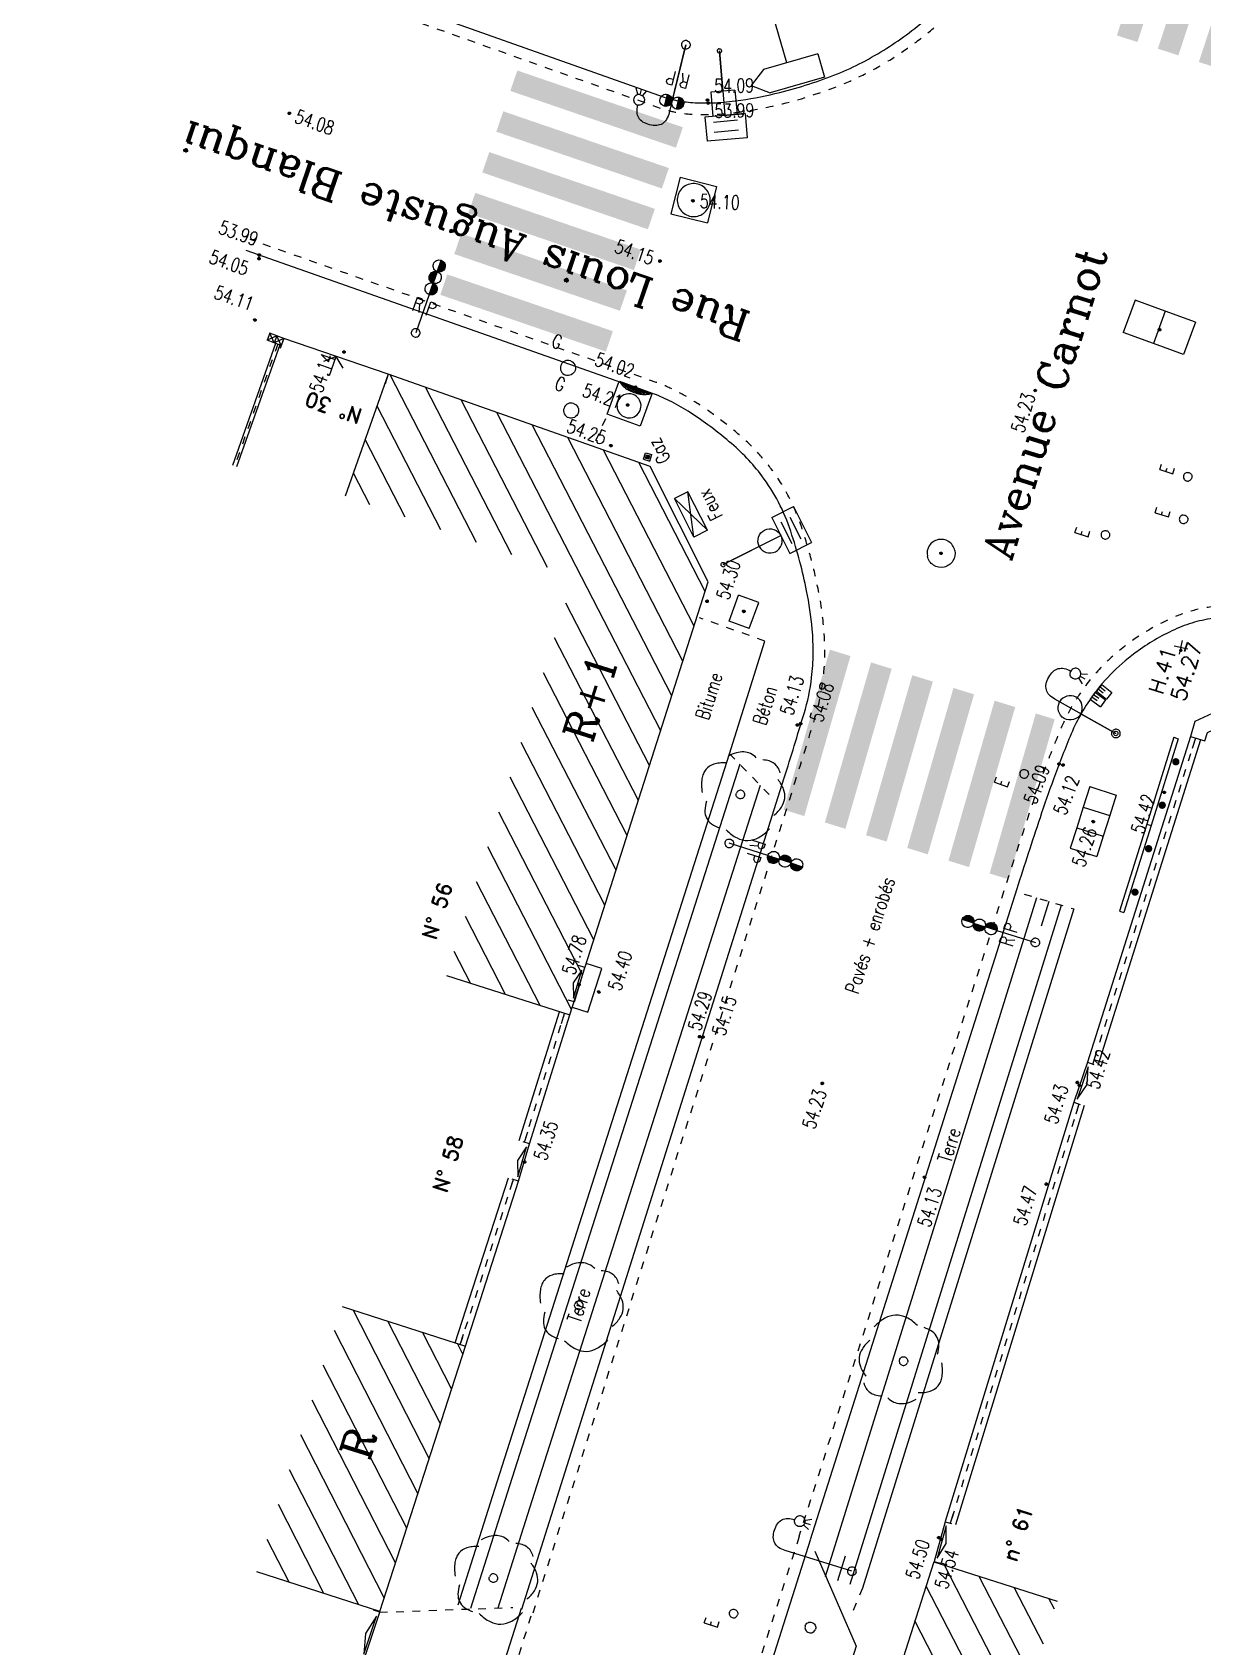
# Model space of a CAD drawing. Extents: x 661843 to 662062, y 6866352 to 6866909.
# Drawn here: x 661964.8 to 661991.96, y 6866744.21 to 6866781.65 of the extents above; entities that cross this region are included whole.
import ezdxf
from ezdxf.enums import TextEntityAlignment as Align

# ---------------------------------------------------------------- set-up
doc = ezdxf.new("R2010")
doc.units = 0
for name, pattern in [('CONTINU', [0]), ('JSI_TCO', [1, 0.5, 0.5]), ('JSI_TCO2', [1, 0.5, 0.5]), ('JSI_TIC', [0.2, 0.08, 0.01, -0.1, 0.01])]:
    doc.linetypes.add(name, pattern=pattern)
doc.layers.get('0').update_dxf_attribs({"linetype": 'CONTINUOUS'})
for name, color, linetype in [('ALTI', 140, 'CONTINUOUS'), ('BATI', 6, 'CONTINUOUS'), ('BORDURE', 7, 'CONTINU'), ('GENIE_CIVIL', 7, 'CONTINUOUS'), ('GEO_ALTI-PIC', 7, 'CONTINUOUS'), ('GEO_ALTICOT', 7, 'CONTINUOUS'), ('HACHURE', 7, 'CONTINUOUS'), ('LIMITE', 7, 'CONTINUOUS'), ('MARQUAGE', 7, 'CONTINUOUS'), ('MOB', 6, 'CONTINUOUS'), ('NUMEROS', 1, 'CONTINUOUS'), ('OBJASS', 22, 'CONTINUOUS'), ('OBJDIVERS', 104, 'CONTINUOUS'), ('OBJEAU', 4, 'CONTINUOUS'), ('OBJEP', 220, 'CONTINUOUS'), ('OBJGAZ', 30, 'CONTINUOUS'), ('OBJSLT', 200, 'CONTINUOUS'), ('OBJTELECOM', 3, 'CONTINUOUS'), ('POINTS-POLYGO', 7, 'CONTINUOUS'), ('POLYGO', 240, 'CONTINUOUS'), ('SIGNAL', 6, 'CONTINUOUS'), ('TEXTE', 7, 'CONTINUOUS'), ('VEGETATION', 3, 'CONTINUOUS'), ('VOIRIE', 7, 'CONTINUOUS'), ('Z', 4, 'CONTINUOUS')]:
    doc.layers.add(name, color=color, linetype=linetype)
doc.styles.add('36-2', font='romans.shx', dxfattribs={"height": 0.36})
doc.styles.add('5-2', font='romand.shx', dxfattribs={"height": 0.35})
doc.styles.add('7-2', font='romanc.shx', dxfattribs={"height": 0.7})
doc.styles.add('ROMANS', font='romans.shx', dxfattribs={"width": 0.95, "oblique": 13.5, "height": 5})
doc.styles.get("Standard").update_dxf_attribs({"font": 'romans.shx'})
doc.linetypes.add('JSI_HAIED', pattern='A,0.48,0.06,-0.1,[138,jsi_form.shx,S=0.05,R=0,X=-0.1,Y=0],0.06', length=0.7)
doc.linetypes.add('JSI_HAIEG', pattern='A,0.48,0.06,-0.1,[137,jsi_form.shx,S=0.05,R=0,X=-0.1,Y=0],0.06', length=0.7)
doc.linetypes.add('JSI_MUD', pattern='A,0.0001,[130,jsi_form.shx,S=0.5,R=0,X=0.875,Y=0],-0.75', length=0.7501)
doc.linetypes.add('JSI_MUG', pattern='A,0.0001,[130,jsi_form.shx,S=0.5,R=0,X=-0.125,Y=0],-0.75', length=0.7501)

# ---------------------------------------------------------------- blocks, each defined once
blk = doc.blocks.new('PTTOPO')
at = {"color": 0, "const_width": 0.04}
blk.add_lwpolyline([(0, 0.02, 1), (0, -0.02, 1)], format="xyb", close=True, dxfattribs=at)
at = {"color": 0}
blk.add_point((0, 0), dxfattribs=at)
at = {"layer": 'GEO_ALTICOT', "style": 'ROMANS', "oblique": 13.5, "width": 0.95}
blk.add_attdef('ALT', text='', height=0.28, dxfattribs=at).set_placement((0.1, -0.1), align=Align.TOP_LEFT)
blk = doc.blocks.new('$B_200')
at = {"color": 0, "linetype": 'BYBLOCK', "flags": 128}
for points in [[(0, -0.5, -0.414214), (-0.5, 0, -0.414214), (0, 0.5)], [(0, -0.5, 0.414214), (0.5, 0, 0.414214), (0, 0.5)]]:
    blk.add_lwpolyline(points, format="xyb", dxfattribs=at)
blk = doc.blocks.new('$B_220')
at = {"color": 0, "linetype": 'BYBLOCK', "flags": 128}
for points in [[(0.297, 0.272, 0.039633), (0.273, 0.344, 0.053426), (0.241, 0.401, 0.147584), (0.154, 0.47, 0.071882), (0.099, 0.483, 0.058066), (0.036, 0.48, 0.043501), (-0.035, 0.463, 0.032041), (-0.113, 0.431)], [(-0.195, 0.351, 0.077685), (-0.303, 0.336, 0.115926), (-0.379, 0.292, 0.119307), (-0.426, 0.217, 0.082378), (-0.441, 0.113)], [(0.461, -0.046, 0.087593), (0.487, 0.033, 0.096392), (0.482, 0.113, 0.080457), (0.446, 0.192, 0.056881), (0.379, 0.272)], [(-0.441, 0.033, 0.03619), (-0.474, -0.044, 0.046233), (-0.492, -0.116, 0.121403), (-0.482, -0.245, 0.119181), (-0.41, -0.354, 0.044648), (-0.351, -0.401, 0.034835), (-0.277, -0.443)], [(0.379, -0.364, 0.076898), (0.431, -0.319, 0.090424), (0.461, -0.265, 0.083207), (0.472, -0.2, 0.062964), (0.461, -0.126)], [(-0.113, -0.443, 0.078382), (0.005, -0.498, 0.113914), (0.113, -0.503, 0.115194), (0.21, -0.458, 0.080222), (0.297, -0.364)]]:
    blk.add_lwpolyline(points, format="xyb", dxfattribs=at)
blk = doc.blocks.new('$B_100')
at = {"color": 0, "linetype": 'BYBLOCK', "flags": 128}
for points in [[(0, 0.625, -0.4142136), (-0.1875, 0.8125, -0.4142136), (0, 1)], [(0, 0.625, 0.4142136), (0.1875, 0.8125, 0.4142136), (0, 1)]]:
    blk.add_lwpolyline(points, format="xyb", dxfattribs=at)
blk.add_lwpolyline([(0, 0.625), (0, 0)], dxfattribs=at)
blk = doc.blocks.new('$B_105')
at = {"color": 0, "linetype": 'BYBLOCK', "flags": 128}
for points in [[(-0.1875, 0.625), (-0.1875, 1)], [(-0.1875, 1), (0.1875, 1)], [(0.1875, 0.625), (0.1875, 1)], [(-0.1875, 0.625), (0.1875, 0.625)], [(0, 0.625), (0, 0)]]:
    blk.add_lwpolyline(points, dxfattribs=at)
blk = doc.blocks.new('$B_107')
at = {"color": 0, "linetype": 'BYBLOCK', "flags": 128}
for points in [[(-0.5, 0.625), (-0.5, 1)], [(-0.5, 1), (0.375, 1)], [(0.375, 0.625), (0.625, 0.8125), (0.375, 1)], [(-0.5, 0.625), (0.375, 0.625)], [(0, 0.625), (0, 0)]]:
    blk.add_lwpolyline(points, dxfattribs=at)
blk = doc.blocks.new('$Y_001')
at = {"color": 0, "linetype": 'BYBLOCK', "flags": 128}
for points in [[(-0.5, 0), (0.5, 0)], [(0, -0.5), (0, 0.5)]]:
    blk.add_lwpolyline(points, dxfattribs=at)
blk = doc.blocks.new('TCPOINT')
at = {"color": 0}
blk.add_point((0, 0), dxfattribs=at)
at = {"layer": 'NUMEROS', "style": '36-2'}
blk.add_attdef('MAT', (0.1, 0.1), '', height=0.36, dxfattribs=at)
at = {"layer": 'Z', "style": 'ROMANS'}
blk.add_attdef('ALT', text='', height=0.36, dxfattribs=at).set_placement((0.1, -0.1), align=Align.TOP_LEFT)
blk = doc.blocks.new('$B_001')
at = {"color": 0, "linetype": 'BYBLOCK', "flags": 128}
for points in [[(0, 0), (0, 1)], [(0, 1), (1, 1)], [(1, 0), (1, 1)], [(0, 0), (1, 0)]]:
    blk.add_lwpolyline(points, dxfattribs=at)
blk = doc.blocks.new('$B_123')
at = {"linetype": 'CONTINUOUS'}
for points in [[(0, 0.812, -0.414214), (-0.094, 0.906, -0.414214), (0, 1)], [(0, 1), (0, 1.188, -0.414214), (0.094, 1.094, -0.414214)], [(0, 0.625), (0, 0.812, -0.414214), (0.094, 0.719, -0.414214)]]:
    blk.add_hatch(color=0, dxfattribs=at).paths.add_polyline_path(points)
at = {"color": 0, "linetype": 'BYBLOCK', "flags": 128}
for points in [[(0, 1, -0.414214), (-0.094, 1.094, -0.414214), (0, 1.188)], [(0, 1, -0.414214), (0.094, 0.906, -0.414214), (0, 0.812)], [(0, 0.625, -0.414214), (-0.094, 0.719, -0.414214), (0, 0.812)]]:
    blk.add_lwpolyline(points, format="xyb", dxfattribs=at)
for points in [[(0, 0.812, -0.414214), (-0.094, 0.906, -0.414214), (0, 1)], [(0, 1), (0, 1.188, -0.414214), (0.094, 1.094, -0.414214)], [(0, 0.625), (0, 0.812, -0.414214), (0.094, 0.719, -0.414214)]]:
    blk.add_lwpolyline(points, format="xyb", close=True, dxfattribs=at)
for points in [[(-0.156, 0.312), (-0.156, 0.531), (-0.094, 0.531), (-0.062, 0.5), (-0.062, 0.469), (-0.094, 0.438), (-0.156, 0.438)], [(0, 0.625), (0, 0)], [(0.062, 0.312), (0.062, 0.531), (0.125, 0.531), (0.156, 0.5), (0.156, 0.469), (0.125, 0.438), (0.062, 0.438)], [(-0.094, 0.438), (-0.062, 0.312)]]:
    blk.add_lwpolyline(points, dxfattribs=at)
blk = doc.blocks.new('$B_030')
at = {"color": 0, "linetype": 'BYBLOCK', "flags": 128}
for points in [[(0, 0), (0, 1)], [(0, 1), (1, 1)], [(0, 1), (1, 0)], [(0, 0), (1, 1)], [(1, 0), (1, 1)], [(0, 0), (1, 0)]]:
    blk.add_lwpolyline(points, dxfattribs=at)
blk = doc.blocks.new('$B_124')
at = {"linetype": 'CONTINUOUS'}
for points in [[(-0.094, 0.812, -0.414214), (-0.187, 0.906, -0.414214), (-0.094, 1)], [(0.094, 0.812, -0.414214), (0, 0.906, -0.414214), (0.094, 1)]]:
    blk.add_hatch(color=0, dxfattribs=at).paths.add_polyline_path(points)
at = {"color": 0, "linetype": 'BYBLOCK', "flags": 128}
for points in [[(-0.094, 0.812, -0.414214), (-0.187, 0.906, -0.414214), (-0.094, 1)], [(0.094, 0.812, -0.414214), (0, 0.906, -0.414214), (0.094, 1)]]:
    blk.add_lwpolyline(points, format="xyb", close=True, dxfattribs=at)
for points in [[(-0.094, 1, -0.414214), (0, 0.906, -0.414214), (-0.094, 0.812)], [(0.094, 1, -0.414214), (0.188, 0.906, -0.414214), (0.094, 0.812)]]:
    blk.add_lwpolyline(points, format="xyb", dxfattribs=at)
for points in [[(0, 0.938), (0, 0)], [(-0.156, 0.438), (-0.156, 0.656), (-0.094, 0.656), (-0.062, 0.625), (-0.062, 0.594), (-0.094, 0.562), (-0.156, 0.562)], [(-0.094, 0.562), (-0.062, 0.438)], [(0.062, 0.438), (0.062, 0.656), (0.125, 0.656), (0.156, 0.625), (0.156, 0.594), (0.125, 0.562), (0.062, 0.562)]]:
    blk.add_lwpolyline(points, dxfattribs=at)
blk = doc.blocks.new('$B_035')
at = {"color": 0, "linetype": 'BYBLOCK', "flags": 128}
for points in [[(0, 0), (0, 1), (1, 1)], [(0, 0), (1, 0), (1, 1)], [(0.25, 0.25), (0.25, 0.75), (0.75, 0.75)], [(0.25, 0.25), (0.75, 0.75)], [(0.25, 0.25), (0.75, 0.25), (0.75, 0.75)], [(0.75, 0.25), (0.25, 0.75)]]:
    blk.add_lwpolyline(points, dxfattribs=at)
blk = doc.blocks.new('$B_130')
at = {"color": 0, "linetype": 'BYBLOCK', "flags": 128}
for points in [[(0, 0), (0, 0.812, -0.08), (0.012, 0.895, -0.117647), (0.047, 0.953, -0.117647), (0.105, 0.988, -0.08), (0.188, 1, -0.08), (0.27, 0.988, -0.117647), (0.328, 0.953, -0.117647), (0.363, 0.895, -0.08), (0.375, 0.812)], [(0.375, 0.688, -0.414214), (0.312, 0.75, -0.414214), (0.375, 0.812)], [(0.375, 0.688, 0.414214), (0.438, 0.75, 0.414214), (0.375, 0.812)]]:
    blk.add_lwpolyline(points, format="xyb", dxfattribs=at)
for points in [[(0.344, 0.688), (0.312, 0.625)], [(0.375, 0.688), (0.375, 0.625)], [(0.406, 0.688), (0.438, 0.625)]]:
    blk.add_lwpolyline(points, dxfattribs=at)
blk = doc.blocks.new('$B_021')
at = {"color": 0, "linetype": 'BYBLOCK', "flags": 128}
for points in [[(0, 0), (0, 1)], [(0, 1), (1, 1)], [(0, 0), (1, 0)], [(0.34, 0), (0.34, 0.5)], [(0.66, 0), (0.66, 0.5)], [(1, 0), (1, 1)]]:
    blk.add_lwpolyline(points, dxfattribs=at)
blk = doc.blocks.new('$B_024')
at = {"color": 0, "linetype": 'BYBLOCK', "flags": 128}
for points in [[(-0.5, -0.5), (-0.5, 0.5), (0.5, 0.5), (0.5, -0.469)], [(-0.406, -0.438), (0.406, -0.438)], [(-0.312, -0.406), (0.312, -0.406)], [(-0.219, -0.375), (0.219, -0.375)], [(-0.438, -0.469), (0.438, -0.469)]]:
    blk.add_lwpolyline(points, dxfattribs=at)
for points in [[(0, -0.281, -0.668179), (-0.243, 0.306, -0.668179), (0.344, 0.062)], [(0, -0.281, 0.414214), (0.344, 0.062)]]:
    blk.add_lwpolyline(points, format="xyb", dxfattribs=at)
blk.add_lwpolyline([(-0.5, -0.5, -0.128795), (-0.178, -0.358, -0.08099), (0.178, -0.358, -0.128795), (0.5, -0.5)], format="xyb", close=True, dxfattribs=at)
blk = doc.blocks.new('$B_020')
at = {"color": 0, "linetype": 'BYBLOCK', "flags": 128}
for points in [[(0, 0), (0, 1)], [(0, 1), (1, 1)], [(1, 0), (1, 1)], [(0, 0), (1, 0)]]:
    blk.add_lwpolyline(points, dxfattribs=at)
for points in [[(0.5, 0.0625, -0.4142136), (0.0625, 0.5, -0.4142136), (0.5, 0.9375)], [(0.5, 0.0625, 0.4142136), (0.9375, 0.5, 0.4142136), (0.5, 0.9375)]]:
    blk.add_lwpolyline(points, format="xyb", dxfattribs=at)
blk = doc.blocks.new('$B_115')
at = {"color": 0, "linetype": 'BYBLOCK', "flags": 128}
for points in [[(-0.312, 1), (-0.312, 1.375), (0.312, 1.375)], [(-0.312, 1), (0.312, 1), (0.312, 1.375)], [(-0.188, 1.25), (0.188, 1.25)], [(0.031, 1), (-0.281, 1)], [(-0.188, 1.094), (0.188, 1.094)], [(0, 0), (0, 1)]]:
    blk.add_lwpolyline(points, dxfattribs=at)
blk = doc.blocks.new('$B_027')
at = {"color": 0, "linetype": 'BYBLOCK', "flags": 128}
for points in [[(-0.5, -0.5), (0.5, -0.5), (0.5, -0.188)], [(-0.5, -0.5), (-0.5, -0.188)]]:
    blk.add_lwpolyline(points, dxfattribs=at)
blk.add_lwpolyline([(-0.406, -0.406), (0.406, -0.406), (0, -0.188)], close=True, dxfattribs=at)
blk = doc.blocks.new('$B_028')
at = {"color": 0, "linetype": 'BYBLOCK', "flags": 128}
for points in [[(0, 0.5), (0, -0.5), (0.094, -0.062)], [(-0.5, -0.5), (-0.5, 0)], [(0.5, 0), (0.5, -0.5)], [(-0.094, -0.062), (0, -0.5)], [(-0.5, -0.5), (0.5, -0.5)]]:
    blk.add_lwpolyline(points, dxfattribs=at)
blk = doc.blocks.new('$B_210')
at = {"linetype": 'CONTINUOUS'}
blk.add_hatch(color=0, dxfattribs=at).paths.add_polyline_path([(0, -0.5, -1), (0, 0.5, -1)])
at = {"color": 0, "linetype": 'BYBLOCK', "flags": 128}
blk.add_lwpolyline([(0, -0.5, -1), (0, 0.5, -1)], format="xyb", close=True, dxfattribs=at)
blk = doc.blocks.new('H221')
at = {"linetype": 'CONTINUOUS'}
for points in [[(0, 1), (-0.05, 1)], [(-0.05, 0), (-0.05, 1)], [(0, 0), (0, 1)], [(0, 0), (-0.05, 0)]]:
    blk.add_lwpolyline(points, dxfattribs=at)
at = {"const_width": 0.04}
for points in [[(-0.12, 0.75, 1), (-0.08, 0.75, 1)], [(-0.12, 0.25, 1), (-0.08, 0.25, 1)]]:
    blk.add_lwpolyline(points, format="xyb", close=True, dxfattribs=at)

msp = doc.modelspace()

# ---------------------------------------------------------------- hatches: boundary and pattern name
at = {"layer": 'HACHURE', "linetype": 'CONTINUOUS', "ltscale": 2}
h = msp.add_hatch(dxfattribs=at)
h.set_pattern_fill('_USER', color=256, scale=0.6, angle=117.2537, style=0, pattern_type=0)
h.set_pattern_definition([(117.2537, (661958.265, 6866695.073), (-0.5333924, -0.274759), [])])
h.paths.add_polyline_path([(661977.273, 6866758.861), (661974.415, 6866759.776), (661977.256, 6866768.652), (661977.004, 6866769.151), (661972.064, 6866770.894), (661973.062, 6866773.723), (661979.139, 6866771.579), (661980.487, 6866768.907)])
h = msp.add_hatch(dxfattribs=at)
h.set_pattern_fill('_USER', color=256, scale=0.6, angle=117.1169, style=0, pattern_type=0)
h.set_pattern_definition([(117.1169, (661958.265, 6866695.073), (-0.534047, -0.2734845), [])])
h.paths.add_polyline_path([(661972.865, 6866745.026), (661970.01, 6866745.947), (661971.996, 6866752.102), (661974.852, 6866751.181)])
h = msp.add_hatch(dxfattribs=at)
h.set_pattern_fill('_USER', color=256, scale=0.6, angle=117.2702, style=0, pattern_type=0)
h.set_pattern_definition([(117.2702, (661958.265, 6866695.073), (-0.533313, -0.274913), [])])
h.paths.add_polyline_path([(661985.719, 6866746.177), (661988.577, 6866745.264), (661985.961, 6866737.082), (661983.103, 6866737.996)])
at = {"layer": 'MARQUAGE', "linetype": 'CONTINUOUS', "ltscale": 2}
for points in [[(661991.205, 6866785.37), (661991.681, 6866785.216), (661990.441, 6866781.425), (661989.965, 6866781.579)], [(661992.157, 6866785.062), (661992.632, 6866784.907), (661991.392, 6866781.116), (661990.916, 6866781.271)], [(661993.108, 6866784.753), (661993.583, 6866784.599), (661992.343, 6866780.808), (661991.867, 6866780.962)], [(661975.893, 6866780.292), (661976.056, 6866780.765), (661979.897, 6866779.448), (661979.735, 6866778.975)], [(661975.568, 6866779.346), (661975.731, 6866779.819), (661979.572, 6866778.502), (661979.41, 6866778.029)], [(661975.243, 6866778.4), (661975.406, 6866778.873), (661979.247, 6866777.556), (661979.085, 6866777.083)], [(661974.919, 6866777.455), (661975.081, 6866777.927), (661978.923, 6866776.61), (661978.76, 6866776.138)], [(661974.594, 6866776.509), (661974.756, 6866776.982), (661978.598, 6866775.665), (661978.435, 6866775.192)], [(661974.269, 6866775.563), (661974.431, 6866776.036), (661978.273, 6866774.719), (661978.11, 6866774.246)], [(661983.307, 6866767.333), (661983.784, 6866767.185), (661982.713, 6866763.474), (661982.235, 6866763.622)], [(661984.262, 6866767.037), (661984.74, 6866766.889), (661983.668, 6866763.178), (661983.19, 6866763.326)], [(661985.218, 6866766.741), (661985.695, 6866766.593), (661984.623, 6866762.883), (661984.146, 6866763.03)], [(661986.173, 6866766.445), (661986.651, 6866766.297), (661985.579, 6866762.587), (661985.101, 6866762.735)], [(661987.128, 6866766.15), (661987.606, 6866766.002), (661986.534, 6866762.291), (661986.057, 6866762.439)], [(661988.084, 6866765.854), (661988.522, 6866765.718), (661987.45, 6866762.007), (661987.012, 6866762.143)]]:
    msp.add_hatch(color=256, dxfattribs=at).paths.add_polyline_path(points)

# ---------------------------------------------------------------- linework, layer by layer
at = {"layer": 'BATI', "linetype": 'JSI_TCO2', "ltscale": 2, "elevation": 57.333, "flags": 128}
for points in [[(661973.062, 6866773.723), (661972.064, 6866770.894)], [(661977.273, 6866758.861), (661980.487, 6866768.907), (661979.139, 6866771.579), (661973.062, 6866773.723)], [(661974.415, 6866759.776), (661977.273, 6866758.861)], [(661971.996, 6866752.102), (661974.852, 6866751.181)], [(661972.865, 6866745.026), (661974.852, 6866751.181)], [(661985.719, 6866746.177), (661983.103, 6866737.996)], [(661985.719, 6866746.177), (661988.577, 6866745.264)], [(661972.865, 6866745.026), (661970.01, 6866745.947)]]:
    msp.add_lwpolyline(points, dxfattribs=at)
at = {"layer": 'BATI', "elevation": 57.333, "flags": 128}
msp.add_lwpolyline([(661977.33, 6866759.042), (661977.692, 6866758.926), (661978.014, 6866759.937), (661977.654, 6866760.053)], dxfattribs=at)
at = {"layer": 'BORDURE', "linetype": 'JSI_TCO', "ltscale": 2, "elevation": 57.333, "flags": 128}
for points in [[(661972.128, 6866782.752), (661979.459, 6866780.149, 0.042442), (661979.817, 6866780.057, 0.032996), (661980.233, 6866780.015, 0.025573), (661980.709, 6866780.022, 0.020019), (661981.243, 6866780.079, 0.024759), (661982.143, 6866780.255, 0.035188), (661983.484, 6866780.69, 0.023857), (661984.058, 6866780.954, 0.022206), (661984.625, 6866781.281, 0.019046), (661985.145, 6866781.642, 0.017464), (661985.659, 6866782.056, 0.017251), (661986.541, 6866782.874, 0.022905), (661987.632, 6866784.063, 0.019367), (661988.173, 6866784.759, 0.021447), (661988.63, 6866785.461, 0.026933), (661989.049, 6866786.263, 0.01122), (661989.481, 6866787.266, 0.008268), (661989.642, 6866787.686, 0.011215), (661989.766, 6866788.052), (661995.958, 6866807.887)], [(661976.162, 6866745.078), (661982.248, 6866764.36, 0.002192), (661982.709, 6866765.852, 0.044747), (661982.884, 6866766.691, 0.026503), (661982.919, 6866767.24, 0.024806), (661982.897, 6866767.809, 0.026885), (661982.767, 6866768.701, 0.016378), (661982.61, 6866769.374, 0.014423), (661982.399, 6866770.078, 0.040006), (661982.115, 6866770.752, 0.040975), (661981.731, 6866771.363, 0.029785), (661981.38, 6866771.777, 0.028348), (661980.973, 6866772.157, 0.014958), (661980.479, 6866772.546, 0.018813), (661980.016, 6866772.862, 0.024062), (661979.585, 6866773.106, 0.03118), (661979.185, 6866773.278), (661969.766, 6866776.589)], [(662005.492, 6866763.895), (661998.522, 6866766.4), (661996.15, 6866767.24), (661994.915, 6866767.676, 0.017014), (661994.575, 6866767.782, 0.013205), (661994.184, 6866767.879, 0.010493), (661993.74, 6866767.967, 0.00851), (661993.243, 6866768.047, 0.028645), (661992.767, 6866768.088, 0.031737), (661992.312, 6866768.072, 0.039138), (661991.821, 6866767.984, 0.040654), (661991.359, 6866767.822, 0.050807), (661990.46, 6866767.309, 0.0385), (661989.879, 6866766.821, 0.042754), (661989.403, 6866766.267, 0.030037), (661989.117, 6866765.815, 0.028512), (661988.879, 6866765.32, 0.010075), (661988.493, 6866764.326, 0.007508), (661988.182, 6866763.434, 0.003223), (661987.642, 6866761.783), (661982.846, 6866746.686)]]:
    msp.add_lwpolyline(points, format="xyb", dxfattribs=at)
for points in [[(661980.98, 6866764.921), (661981.797, 6866767.533)], [(661974.682, 6866745.184), (661975.534, 6866747.863), (661980.98, 6866764.921)], [(661988.968, 6866761.32), (661984.062, 6866745.568)], [(661982.848, 6866746.682), (661970.438, 6866707.605)], [(661982.959, 6866746.426), (661983.916, 6866744.223), (661979.664, 6866730.774), (661977.612, 6866729.47)], [(661964.804, 6866709.341), (661972.256, 6866732.847), (661976.153, 6866745.103)]]:
    msp.add_lwpolyline(points, dxfattribs=at)
at = {"layer": 'GENIE_CIVIL', "elevation": 57.333, "flags": 128}
msp.add_lwpolyline([(661992.318, 6866765.53), (661992.173, 6866765.849), (661991.773, 6866765.667), (661991.669, 6866765.32), (661992.004, 6866765.219), (661992.063, 6866765.415)], close=True, dxfattribs=at)
at = {"layer": 'LIMITE', "linetype": 'JSI_MUG', "ltscale": 0.25}
for p, q in [((661991.788, 6866765.282, 111.741), (661991.713, 6866765.044, 111.742)), ((661989.085, 6866756.8, 111.772), (661989.012, 6866756.561, 111.774)), ((661976.221, 6866755.91, 111.674), (661976.296, 6866756.149, 111.679)), ((661974.733, 6866751.22, 111.749), (661974.809, 6866751.458, 111.745))]:
    msp.add_line(p, q, dxfattribs=at)
at = {"layer": 'LIMITE', "linetype": 'JSI_MUD', "ltscale": 0.25}
for p, q in [((661977.079, 6866758.66, 111.742), (661977.153, 6866758.898, 111.748)), ((661989.478, 6866757.964, 111.762), (661989.403, 6866757.726, 111.762)), ((661975.89, 6866754.81, 111.688), (661975.967, 6866755.048, 111.684)), ((661986.173, 6866747.312, 111.86), (661986.1, 6866747.073, 111.862))]:
    msp.add_line(p, q, dxfattribs=at)
at = {"layer": 'LIMITE', "elevation": 57.333, "flags": 128}
for points in [[(661970.45, 6866774.433), (661969.45, 6866771.605)], [(661970.544, 6866774.4), (661969.544, 6866771.572)]]:
    msp.add_lwpolyline(points, dxfattribs=at)
at = {"layer": 'LIMITE', "linetype": 'JSI_TIC', "ltscale": 2, "elevation": 57.333, "flags": 128}
for points in [[(661970.497, 6866774.417), (661969.497, 6866771.588)], [(661991.788, 6866765.282), (661989.403, 6866757.726)], [(661976.221, 6866755.91), (661977.153, 6866758.898)], [(661989.085, 6866756.8), (661986.1, 6866747.073)], [(661974.733, 6866751.22), (661975.967, 6866755.048)]]:
    msp.add_lwpolyline(points, dxfattribs=at)
at = {"layer": 'LIMITE', "linetype": 'JSI_TCO', "ltscale": 2, "elevation": 57.333, "flags": 128}
for points in [[(661991.669, 6866765.32), (661989.284, 6866757.763)], [(661991.907, 6866765.244), (661989.522, 6866757.688)], [(661976.102, 6866755.948), (661977.034, 6866758.936)], [(661976.34, 6866755.873), (661977.273, 6866758.861)], [(661988.965, 6866756.837), (661985.98, 6866747.11)], [(661989.204, 6866756.764), (661986.219, 6866747.036)], [(661974.614, 6866751.258), (661975.848, 6866755.086)], [(661974.852, 6866751.181), (661976.086, 6866755.01)]]:
    msp.add_lwpolyline(points, dxfattribs=at)
at = {"layer": 'VEGETATION', "linetype": 'JSI_HAIED', "ltscale": 2, "elevation": 57.333, "flags": 128}
for points in [[(661981.217, 6866764.676), (661975.82, 6866747.772), (661974.967, 6866745.093)], [(661983.775, 6866745.658), (661988.681, 6866761.409)]]:
    msp.add_lwpolyline(points, dxfattribs=at)
at = {"layer": 'VEGETATION', "linetype": 'JSI_HAIEG', "ltscale": 2, "elevation": 57.333, "flags": 128}
for points in [[(661981.69, 6866764.186), (661976.391, 6866747.59), (661975.601, 6866745.106)], [(661983.202, 6866745.836), (661988.108, 6866761.588)]]:
    msp.add_lwpolyline(points, dxfattribs=at)
at = {"layer": 'VEGETATION', "linetype": 'JSI_MUD', "ltscale": 0.6, "elevation": 57.333, "flags": 128}
msp.add_lwpolyline([(661988.216, 6866760.926), (661988.395, 6866761.499)], dxfattribs=at)
at = {"layer": 'VEGETATION', "linetype": 'JSI_MUG', "ltscale": 0.6, "elevation": 57.333, "flags": 128}
msp.add_lwpolyline([(661983.489, 6866745.747), (661983.667, 6866746.32)], dxfattribs=at)
at = {"layer": 'VOIRIE', "linetype": 'JSI_TIC', "ltscale": 2, "elevation": 57.333, "flags": 128}
for points in [[(661972.037, 6866782.498), (661979.369, 6866779.894, 0.041934), (661979.766, 6866779.792, 0.033389), (661980.223, 6866779.745, 0.025449), (661980.723, 6866779.752, 0.020159), (661981.282, 6866779.812, 0.0246), (661982.208, 6866779.993, 0.035163), (661983.585, 6866780.44, 0.023841), (661984.181, 6866780.714, 0.022244), (661984.77, 6866781.054, 0.019025), (661985.306, 6866781.425, 0.017485), (661985.835, 6866781.852, 0.017279), (661986.731, 6866782.682, 0.022949), (661987.839, 6866783.889, 0.019388), (661988.393, 6866784.604, 0.021411), (661988.863, 6866785.324, 0.026912), (661989.295, 6866786.151, 0.011311), (661989.733, 6866787.17, 0.008283), (661989.897, 6866787.598, 0.011169), (661990.024, 6866787.972), (661996.216, 6866807.806)], [(661976.42, 6866744.997), (661982.505, 6866764.279, 0.002106), (661982.967, 6866765.774, 0.044746), (661983.152, 6866766.66, 0.026491), (661983.189, 6866767.236, 0.024865), (661983.166, 6866767.832, 0.027002), (661983.032, 6866768.754, 0.016361), (661982.871, 6866769.442, 0.014451), (661982.655, 6866770.163, 0.040052), (661982.354, 6866770.877, 0.040971), (661981.947, 6866771.525, 0.029761), (661981.576, 6866771.963, 0.028393), (661981.146, 6866772.365, 0.015046), (661980.638, 6866772.765, 0.018788), (661980.16, 6866773.091, 0.024254), (661979.702, 6866773.35, 0.03093), (661979.274, 6866773.533), (661969.856, 6866776.844)], [(662005.584, 6866764.149), (661998.613, 6866766.655), (661996.24, 6866767.495), (661995.005, 6866767.931, 0.016883), (661994.653, 6866768.041, 0.013221), (661994.248, 6866768.142, 0.010579), (661993.791, 6866768.233, 0.008628), (661993.282, 6866768.314, 0.028777), (661992.772, 6866768.358, 0.031663), (661992.285, 6866768.34, 0.039219), (661991.751, 6866768.245, 0.040594), (661991.249, 6866768.068, 0.05089), (661990.303, 6866767.529, 0.038537), (661989.69, 6866767.014, 0.042778), (661989.184, 6866766.425, 0.030024), (661988.881, 6866765.946, 0.028581), (661988.63, 6866765.423, 0.01006), (661988.239, 6866764.419, 0.007444), (661987.925, 6866763.519, 0.003254), (661987.385, 6866761.865), (661982.589, 6866746.768)]]:
    msp.add_lwpolyline(points, format="xyb", dxfattribs=at)
for points in [[(661977.878, 6866772.184), (661978.147, 6866772.782)], [(661981.797, 6866767.533), (661980.283, 6866768.073)], [(661980.98, 6866764.921), (661981.9, 6866763.969)], [(661987.811, 6866761.666), (661988.968, 6866761.32)], [(661982.591, 6866746.763), (661970.181, 6866707.687)], [(661984.062, 6866745.568), (661983.794, 6866744.921)], [(661965.061, 6866709.259), (661972.513, 6866732.765), (661976.411, 6866745.022)], [(661972.866, 6866745.008), (661975.95, 6866745.119)]]:
    msp.add_lwpolyline(points, dxfattribs=at)

# ---------------------------------------------------------------- block references
at = {"layer": 'ALTI', "linetype": 'CONTINUOUS'}
for p, xscale, yscale, rotation in [((661970.769, 6866779.772, 57.333), 0.0600000001196975, 0.0600000001196975, 340.4484647292638), ((661980.468, 6866780.082, 57.333), 0.0600000000174589, 0.0600000000174589, 0.952348312385833), ((661980.483, 6866780.01, 57.333), 0.0600000000234417, 0.0600000000234417, 1.120479462753983), ((661980.13, 6866777.745, 57.333), 0.060000000051872, 0.060000000051872, 357.6118559697777), ((661970.064, 6866776.403, 57.333), 0.0600000000259229, 0.0600000000259229, 160.6279474349064), ((661970.072, 6866776.483, 57.333), 0.0600000000259229, 0.0600000000259229, 160.6279474349064), ((661979.365, 6866776.344, 57.333), 0.0600000000259229, 0.0600000000259229, 160.6279474349064), ((661969.967, 6866774.978, 57.333), 0.0600000000259229, 0.0600000000259229, 160.6279474349064), ((661990.953, 6866774.757, 57.333), 0.0600000002989216, 0.0600000002989216, 299.1370988264738), ((661972.035, 6866774.236, 57.333), 0.0599999999607889, 0.0599999999607889, 250.5676340913245), ((661978.795, 6866773.421, 57.333), 0.0600000000259229, 0.0600000000259229, 160.6279474349064), ((661988.069, 6866773.344, 57.333), 0.0600000001694259, 0.0600000001694259, 207.7178298720804), ((661978.616, 6866773.006, 57.333), 0.0600000000259229, 0.0600000000259229, 160.6279474349064), ((661978.226, 6866772.066, 57.333), 0.0599999999555355, 0.0599999999555355, 160.5667118827213), ((661985.886, 6866769.567, 57.333), 0.0599999996061171, 0.0599999996061171, 102.2872539301823), ((661980.457, 6866768.457, 57.333), 0.0600000002285519, 0.0600000002285519, 72.25373024656548), ((661981.311, 6866768.219, 57.333), 0.0600000001137982, 0.0600000001137982, 160.3525431213741), ((661982.55, 6866765.586, 57.333), 0.0599999995734747, 0.0599999995734747, 72.97160512137671), ((661982.629, 6866765.614, 57.333), 0.0600000001645606, 0.0600000001645606, 72.98193183213917), ((661988.621, 6866764.679, 57.333), 0.0599999998325035, 0.0599999998325035, 249.1197564487118), ((661988.716, 6866764.656, 57.333), 0.0600000001527679, 0.0600000001527679, 249.0943288426417), ((661991.064, 6866764.024, 57.333), 0.0600000002844511, 0.0600000002844511, 252.4805617515235), ((661989.415, 6866763.343, 57.333), 0.0599999995503036, 0.0599999995503036, 251.0567696378753), ((661977.488, 6866759.564, 57.333), 0.0600000002285519, 0.0600000002285519, 72.25373024656548), ((661977.947, 6866759.392, 57.333), 0.0599999998574752, 0.0599999998574752, 72.33761994491593), ((661980.286, 6866758.356, 57.333), 0.0600000000492326, 0.0600000000492326, 72.48342545980422), ((661980.363, 6866758.346, 57.333), 0.0600000000492326, 0.0600000000492326, 72.48342545980422), ((661983.133, 6866757.273, 57.333), 0.060000000011456, 0.060000000011456, 252.3762407983379), ((661989.047, 6866757.296, 57.333), 0.0600000001123395, 0.0600000001123395, 252.9396174232878), ((661989.092, 6866757.229, 57.333), 0.0600000001123395, 0.0600000001123395, 252.9396174232878), ((661976.226, 6866755.452, 57.333), 0.0599999998436733, 0.0599999998436733, 72.67718094809594), ((661985.502, 6866755.096, 57.333), 0.060000000011456, 0.060000000011456, 252.3762407983379), ((661988.327, 6866754.938, 57.333), 0.0600000001123395, 0.0600000001123395, 252.9396174232878), ((661985.832, 6866746.739, 57.333), 0.0600000001123395, 0.0600000001123395, 252.9396174232878), ((661985.89, 6866746.701, 57.333), 0.0600000001123395, 0.0600000001123395, 252.9396174232878)]:
    msp.add_blockref('$B_210', p, dxfattribs=dict(at, xscale=xscale, yscale=yscale, rotation=rotation))
at = {"layer": 'GEO_ALTI-PIC'}
msp.add_blockref('PTTOPO', (661991.448, 6866767.317, 54.235), dxfattribs=at)
at = {"layer": 'LIMITE', "linetype": 'CONTINUOUS'}
for name, p, xscale, yscale, rotation in [('$B_030', (661970.479, 6866774.611, 57.333), 0.1745591589604023, 0.1745999997866965, 158.6891939141764), ('$B_030', (661970.642, 6866774.548, 57.333), 0.1745591589604023, 0.1745999997866965, 158.6891939141764), ('$B_027', (661977.264, 6866759.634, 57.333), 0.8354712324007244, 0.5000000000742785, 73.41813781120679), ('$B_027', (661989.361, 6866757.219, 57.333), 0.9793575959137186, 0.5000000000742785, 251.0470150881352), ('$B_027', (661975.973, 6866755.512, 57.333), 0.9003023551079347, 0.5000000000742785, 73.58231053854061), ('$B_027', (661986.095, 6866746.581, 57.333), 0.958667376764487, 0.5000000000742785, 254.6810994438225), ('$B_027', (661972.448, 6866744.543, 57.333), 1.146115683589949, 0.5000000000742785, 71.58041302380492)]:
    msp.add_blockref(name, p, dxfattribs=dict(at, xscale=xscale, yscale=yscale, rotation=rotation))
at = {"layer": 'LIMITE', "linetype": 'CONTINUOUS', "xscale": 2.557853757053303, "yscale": 0.4681787284967927, "zscale": 0.936357457850697, "rotation": 161.1888121849776}
msp.add_blockref('$B_028', (661971.776, 6866773.914, 57.333), dxfattribs=at)
at = {"layer": 'MOB', "linetype": 'CONTINUOUS'}
for name, p, xscale, yscale, rotation in [('$B_115', (661980.743, 6866781.221, 57.333), 1.49999999989002, 1.49999999989002, 184.9919178079074), ('$B_200', (661980.743, 6866781.221, 57.333), 0.1000000000189364, 0.1000000000189364, 184.9919178780115), ('$B_115', (661980.831, 6866769.307, 57.333), 1.500000000174958, 1.500000000174958, 296.7706830196965), ('$B_200', (661980.831, 6866769.307, 57.333), 0.1000000003267852, 0.1000000003267852, 296.7706829037065), ('$B_200', (661982.854, 6866744.655, 57.333), 0.2499999996209142, 0.2499999996209142, 252.3808919847169)]:
    msp.add_blockref(name, p, dxfattribs=dict(at, xscale=xscale, yscale=yscale, rotation=rotation))
at = {"layer": 'MOB', "linetype": 'CONTINUOUS', "xscale": 2.112215303827934, "yscale": 2.112215303827934, "zscale": 2.112215303827934, "rotation": 162.5913388337953}
for p in [(661991.289, 6866765.3, 57.333), (661990.657, 6866763.284, 57.333)]:
    msp.add_blockref('H221', p, dxfattribs=at)
at = {"layer": 'OBJASS', "linetype": 'CONTINUOUS'}
for name, p, xscale, yscale, rotation in [('$B_020', (661979.83, 6866778.291, 57.333), 0.8749184473299616, 0.8749000002677191, 255.867091023117), ('$B_024', (661978.664, 6866773.037, 57.333), 0.811465371979044, 0.8114999997547838, 159.8670405174929), ('$B_200', (661985.886, 6866769.567, 57.333), 0.6499999999930495, 0.6499999999930495, 102.2872539184089)]:
    msp.add_blockref(name, p, dxfattribs=dict(at, xscale=xscale, yscale=yscale, rotation=rotation))
at = {"layer": 'OBJDIVERS', "linetype": 'CONTINUOUS', "xscale": 0.6421068211996847, "yscale": 0.5005000000831097, "rotation": 69.91856132616351}
msp.add_blockref('$B_001', (661981.438, 6866767.825, 57.333), dxfattribs=at)
at = {"layer": 'OBJEAU', "linetype": 'CONTINUOUS'}
for name, p, xscale, yscale, rotation in [('$B_200', (661991.607, 6866771.343, 57.333), 0.2000000000792162, 0.2000000000792162, 188.9731615304677), ('$B_200', (661991.513, 6866770.357, 57.333), 0.2000000000718161, 0.2000000000718161, 191.5112695082441), ('$B_200', (661989.697, 6866769.997, 57.333), 0.2000000001087946, 0.2000000001087946, 208.5622861118706), ('$B_021', (661989.461, 6866766.348, 57.333), 0.1999940000579965, 0.3000000004174739, 234.2077513002554), ('$B_021', (661989.616, 6866766.526, 57.333), 0.1999973003267463, 0.3000000004174739, 231.0560177053098), ('$B_200', (661987.813, 6866764.453, 57.333), 0.20000000020203, 0.20000000020203, 250.100355930417), ('$B_200', (661981.071, 6866744.979, 57.333), 0.2000000002011218, 0.2000000002011218, 252.3808920586007)]:
    msp.add_blockref(name, p, dxfattribs=dict(at, xscale=xscale, yscale=yscale, rotation=rotation))
at = {"layer": 'OBJEP', "linetype": 'CONTINUOUS'}
for name, p, xscale, yscale, rotation in [('$B_130', (661979.965, 6866781.361, 57.333), 1.999999999971959, 1.999999999971959, 166.229331623973), ('$B_200', (661979.965, 6866781.361, 57.333), 0.2000000001319889, 0.2000000001319889, 166.2293315784969), ('$B_130', (661989.944, 6866765.387, 57.333), 1.999999999671178, 1.999999999671178, 60.65452201797184), ('$B_200', (661989.944, 6866765.387, 57.333), 0.200000000129481, 0.200000000129481, 60.65452204412262), ('$B_130', (661983.819, 6866745.958, 57.333), 1.999999999765011, 1.999999999765011, 72.7003686229098), ('$B_200', (661983.819, 6866745.958, 57.333), 0.1999999997270526, 0.1999999997270526, 72.70036858318711)]:
    msp.add_blockref(name, p, dxfattribs=dict(at, xscale=xscale, yscale=yscale, rotation=rotation))
at = {"layer": 'OBJGAZ', "linetype": 'CONTINUOUS'}
for name, p, xscale, yscale, rotation in [('$B_200', (661977.23, 6866773.867, 57.333), 0.3499999999257888, 0.3499999999257888, 160.6279476643448), ('$B_200', (661977.304, 6866772.879, 57.333), 0.3499999999492523, 0.3499999999492523, 160.5667116522658), ('$B_035', (661978.981, 6866771.752, 57.333), 0.1565684513730173, 0.1566000004137464, 343.1211637495235)]:
    msp.add_blockref(name, p, dxfattribs=dict(at, xscale=xscale, yscale=yscale, rotation=rotation))
at = {"layer": 'OBJSLT', "linetype": 'CONTINUOUS'}
for name, p, xscale, yscale, rotation in [('$B_124', (661979.965, 6866781.361, 57.333), 1.500000000089814, 1.500000000089814, 166.2293316066973), ('$B_200', (661979.965, 6866781.361, 57.333), 0.2000000001319889, 0.2000000001319889, 166.2293315784969), ('$B_123', (661973.7, 6866774.682, 57.333), 1.500000000091889, 1.500000000091889, 340.6279476159806), ('$B_200', (661973.7, 6866774.682, 57.333), 0.1999999999605297, 0.1999999999605297, 340.6279477050428), ('$B_030', (661980.465, 6866770.101, 57.333), 0.9999967050571964, 0.3500000003311864, 116.7707431045389), ('$B_200', (661980.972, 6866762.842, 57.333), 0.2000000003734795, 0.2000000003734795, 252.2934075491576), ('$B_123', (661980.972, 6866762.842, 57.333), 1.500000000086378, 1.500000000086378, 252.2934075230532), ('$B_123', (661988.074, 6866760.542, 57.333), 1.500000000054711, 1.500000000054711, 72.70036862449308), ('$B_200', (661988.074, 6866760.542, 57.333), 0.1999999997270526, 0.1999999997270526, 72.70036858318711)]:
    msp.add_blockref(name, p, dxfattribs=dict(at, xscale=xscale, yscale=yscale, rotation=rotation))
at = {"layer": 'OBJTELECOM', "linetype": 'CONTINUOUS'}
for p, xscale, yscale, rotation in [((661991.087, 6866775.185, 57.333), 0.7436129369014255, 0.7985000004662361, 159.8900189946361), ((661991.785, 6866774.93, 57.333), 0.7436129367921075, 0.7985000004662361, 159.890018991552), ((661989.336, 6866764.156, 57.333), 0.4988359449129758, 0.643199999888802, 252.4643699752104), ((661989.185, 6866763.68, 57.333), 0.4987110184009433, 0.643199999888802, 252.4719840777653), ((661989.035, 6866763.204, 57.333), 0.4988359449129758, 0.643199999888802, 252.4643699752104)]:
    msp.add_blockref('$B_001', p, dxfattribs=dict(at, xscale=xscale, yscale=yscale, rotation=rotation))
at = {"layer": 'POINTS-POLYGO'}
ref = msp.add_blockref('TCPOINT', (661991.452, 6866767.387, 57.333), dxfattribs=dict(at, rotation=359.518964722964))
ref.add_attrib('MAT', 'H.41', (661991.029, 6866766.267, 57.333), dxfattribs={"layer": 'NUMEROS', "height": 0.36, "rotation": 72.7369, "style": '36-2'})
ref.add_attrib('ALT', '54.27', dxfattribs={"layer": 'Z', "height": 0.36, "rotation": 72.7369, "style": 'ROMANS'}).set_placement((661991.201, 6866766.214, 57.333), align=Align.TOP_LEFT)
at = {"layer": 'POLYGO', "linetype": 'CONTINUOUS', "xscale": 0.3200000000209822, "yscale": 0.3200000000209822, "zscale": 0.3200000000209822, "rotation": 348.0799646896258}
msp.add_blockref('$Y_001', (661991.452, 6866767.387, 111.606), dxfattribs=at)
at = {"layer": 'SIGNAL', "linetype": 'CONTINUOUS'}
for name, p, xscale, yscale, rotation in [('$B_107', (661982.047, 6866781.847, 57.333), 1.499999999884281, 1.499999999884281, 196.106003411267), ('$B_105', (661980.743, 6866781.221, 57.333), 1.49999999989002, 1.49999999989002, 184.9919178079074), ('$B_200', (661980.743, 6866781.221, 57.333), 0.1000000000189364, 0.1000000000189364, 184.9919178780115), ('$B_100', (661980.831, 6866769.307, 57.333), 1.500000000174958, 1.500000000174958, 296.7706830196965), ('$B_200', (661980.831, 6866769.307, 57.333), 0.1000000003267852, 0.1000000003267852, 296.7706829037065), ('$B_100', (661989.944, 6866765.387, 57.333), 1.500000000159291, 1.500000000159291, 60.65452202668876), ('$B_200', (661989.944, 6866765.387, 57.333), 0.1000000000647405, 0.1000000000647405, 60.65452204412262)]:
    msp.add_blockref(name, p, dxfattribs=dict(at, xscale=xscale, yscale=yscale, rotation=rotation))
at = {"layer": 'VEGETATION', "linetype": 'CONTINUOUS'}
for name, p, xscale, yscale, rotation in [('$B_220', (661981.232, 6866763.974, 57.333), 2.000000000115171, 2.000000000115171, 72.29340752305313), ('$B_200', (661981.232, 6866763.974, 57.333), 0.2000000003734795, 0.2000000003734795, 72.29340754915765), ('$B_220', (661977.484, 6866752.127, 57.333), 2.000000000115171, 2.000000000115171, 72.29340752305313), ('$B_200', (661977.484, 6866752.127, 57.333), 0.2000000003734795, 0.2000000003734795, 72.29340754915765), ('$B_220', (661985.014, 6866750.834, 57.333), 1.999999999765011, 1.999999999765011, 252.7003686229098), ('$B_200', (661985.014, 6866750.834, 57.333), 0.1999999997270526, 0.1999999997270526, 252.7003685831871), ('$B_220', (661975.502, 6866745.8, 57.333), 1.9999999999589, 1.9999999999589, 72.35060251994518), ('$B_200', (661975.502, 6866745.8, 57.333), 0.2000000000987569, 0.2000000000987569, 72.3506025153222)]:
    msp.add_blockref(name, p, dxfattribs=dict(at, xscale=xscale, yscale=yscale, rotation=rotation))

# ---------------------------------------------------------------- texts
at = {"layer": 'ALTI', "linetype": 'CONTINUOUS', "width": 0.75}
for s, rotation, p in [('54.09', 0.9523, (661980.625, 6866780.245, 57.333)), ('54.13', 72.9716, (661982.444, 6866765.786, 57.333)), ('54.78', 72.2537, (661977.384, 6866759.765, 57.333)), ('54.29', 72.4834, (661980.306, 6866758.467, 57.333))]:
    msp.add_text(s, height=0.32, rotation=rotation, dxfattribs=at).set_placement(p)
for s, rotation, p in [('54.08', 340.4485, (661970.919, 6866779.718, 57.333)), ('54.10', 357.6119, (661980.29, 6866777.739, 57.333))]:
    msp.add_text(s, height=0.32, rotation=rotation, dxfattribs=at).set_placement(p, align=Align.MIDDLE_LEFT)
for s, rotation, p in [('53.99', 1.1205, (661980.625, 6866779.987, 57.333)), ('54.30', 72.2537, (661980.658, 6866768.561, 57.333)), ('54.08', 72.9819, (661982.829, 6866765.721, 57.333)), ('54.40', 72.3376, (661978.148, 6866759.496, 57.333)), ('54.15', 72.4834, (661980.564, 6866758.451, 57.333)), ('54.35', 72.6772, (661976.426, 6866755.557, 57.333))]:
    msp.add_text(s, height=0.32, rotation=rotation, dxfattribs=at).set_placement(p, align=Align.TOP_LEFT)
for s, rotation, p in [('53.99', 340.6279, (661969.974, 6866776.687, 57.333)), ('54.11', 340.6279, (661969.869, 6866775.182, 57.333)), ('54.02', 340.6279, (661978.698, 6866773.625, 57.333)), ('54.14', 70.5676, (661971.831, 6866774.138, 57.333)), ('54.25', 340.5667, (661978.05, 6866772.076, 57.333)), ('54.09', 69.1198, (661988.415, 6866764.587, 57.333)), ('54.42', 72.4806, (661990.864, 6866763.92, 57.333)), ('54.42', 72.9396, (661989.816, 6866757.998, 57.333)), ('54.43', 72.9396, (661988.847, 6866757.19, 57.333)), ('54.47', 72.9396, (661988.127, 6866754.832, 57.333)), ('54.50', 72.9396, (661985.632, 6866746.633, 57.333))]:
    msp.add_text(s, height=0.32, rotation=rotation, dxfattribs=at).set_placement(p, align=Align.RIGHT)
for s, rotation, p in [('54.15', 340.6279, (661979.214, 6866776.397, 57.333)), ('54.21', 340.6279, (661978.465, 6866773.059, 57.333)), ('54.23', 72.6897, (661987.927, 6866773.27, 57.333)), ('54.26', 71.0568, (661989.363, 6866763.192, 57.333)), ('54.23', 72.3762, (661983.085, 6866757.121, 57.333))]:
    msp.add_text(s, height=0.32, rotation=rotation, dxfattribs=at).set_placement(p, align=Align.MIDDLE_RIGHT)
for s, rotation, p in [('54.05', 340.6279, (661969.86, 6866776.305, 57.333)), ('54.12', 69.0943, (661988.808, 6866764.449, 57.333)), ('54.13', 72.3762, (661985.606, 6866754.895, 57.333)), ('54.54', 72.9396, (661985.996, 6866746.501, 57.333))]:
    msp.add_text(s, height=0.32, rotation=rotation, dxfattribs=at).set_placement(p, align=Align.TOP_RIGHT)
at = {"layer": 'BATI', "style": '7-2'}
for s, p in [('R+1', (661977.773, 6866765.143, 57.333)), ('R', (661972.604, 6866748.501, 57.333))]:
    msp.add_text(s, height=0.7, rotation=72.4839, dxfattribs=at).set_placement(p)
at = {"layer": 'OBJEAU', "linetype": 'CONTINUOUS', "width": 0.75}
for rotation, p in [(72.6897, (661991.309, 6866771.56, 57.333)), (72.6897, (661991.206, 6866770.56, 57.333)), (72.6897, (661989.344, 6866770.101, 57.333)), (70.1004, (661987.48, 6866764.297, 57.333)), (72.3809, (661980.745, 6866744.81, 57.333))]:
    msp.add_text('E', height=0.32, rotation=rotation, dxfattribs=at).set_placement(p, align=Align.RIGHT)
at = {"layer": 'OBJGAZ', "linetype": 'CONTINUOUS', "width": 0.75}
for rotation, p in [(340.6279, (661977.025, 6866774.294, 57.333)), (340.5667, (661977.099, 6866773.307, 57.333))]:
    msp.add_text('G', height=0.32, rotation=rotation, dxfattribs=at).set_placement(p, align=Align.RIGHT)
msp.add_text('Gaz', height=0.32, rotation=116.7707, dxfattribs=at).set_placement((661979.203, 6866771.867, 57.333), align=Align.TOP_CENTER)
at = {"layer": 'OBJSLT', "linetype": 'CONTINUOUS', "width": 0.75}
msp.add_text('Feux', height=0.32, rotation=116.7707, dxfattribs=at).set_placement((661980.671, 6866770.763, 57.333), align=Align.CENTER)
at = {"layer": 'TEXTE'}
for s, height, rotation, style, p in [('Rue Louis Auguste Blanqui', 0.7, 161.1848, '7-2', (661981.497, 6866775.137, 57.333)), ('Avenue Carnot', 0.7, 72.5233, '7-2', (661987.498, 6866769.372, 57.333)), ('n° 61', 0.35, 72.4698, '5-2', (661987.629, 6866746.153, 57.333))]:
    msp.add_text(s, height=height, rotation=rotation, dxfattribs=dict(at, style=style)).set_placement(p)
at = {"layer": 'TEXTE', "style": '5-2'}
for s, rotation, p in [('N° 30', 161.0691, (661971.79, 6866772.946, 57.333)), ('N° 56', 72.6889, (661974.195, 6866761.271, 57.333)), ('N° 58', 72.6889, (661974.448, 6866755.407, 57.333))]:
    msp.add_text(s, height=0.35, rotation=rotation, dxfattribs=at).set_placement(p, align=Align.MIDDLE_CENTER)
at = {"layer": 'TEXTE', "linetype": 'CONTINUOUS', "width": 0.75}
for s, rotation, p in [('Bitume', 72.2537, (661980.504, 6866766.256, 57.333)), ('Béton', 72.6339, (661981.802, 6866766.041, 57.333)), ('Pavés + enrobés', 72.0464, (661984.238, 6866760.707, 57.333)), ('Terre', 72.7004, (661986.076, 6866755.842, 57.333)), ('Terre', 72.2934, (661977.484, 6866752.127, 57.333))]:
    msp.add_text(s, height=0.32, rotation=rotation, dxfattribs=at).set_placement(p, align=Align.MIDDLE_CENTER)

doc.saveas('drawing.dxf')
